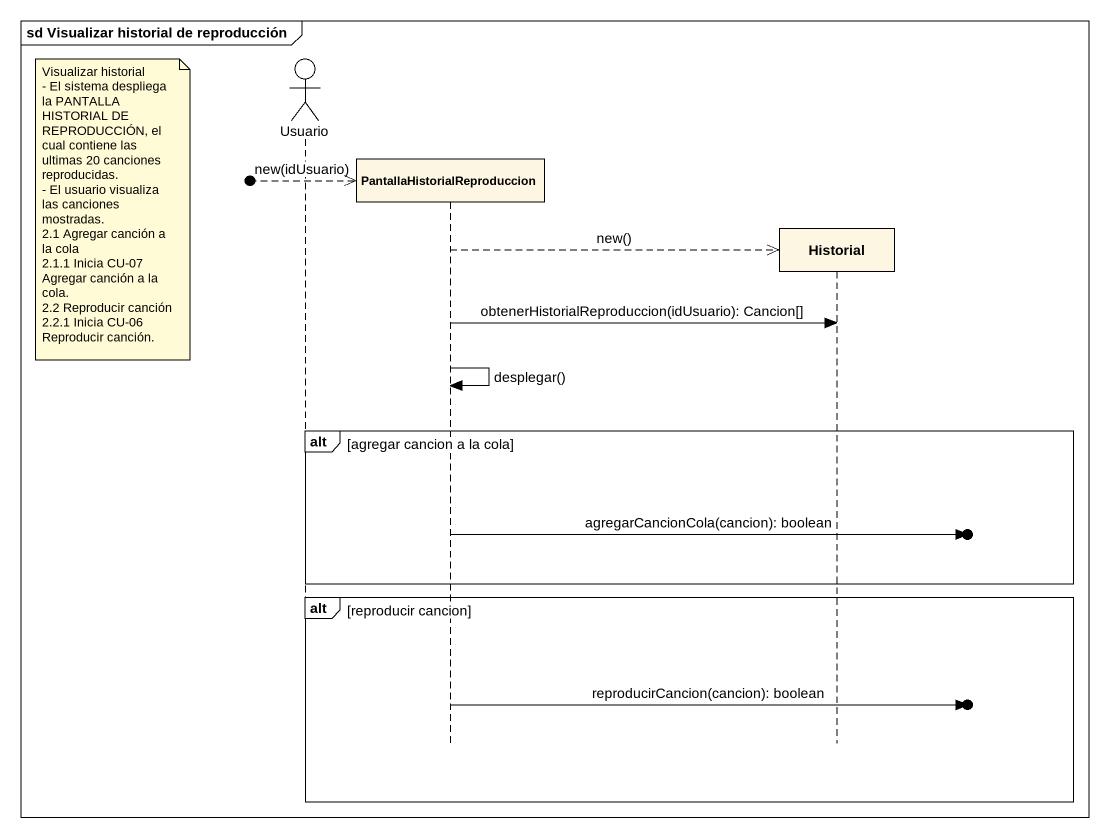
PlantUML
@startuml
mainframe sd Visualizar historial de reproducción
hide footbox
actor Usuario
participant "PantallaHistorialReproduccion" as PantallaHistorialReproduccio
participant Historial

[o-->> PantallaHistorialReproduccio : new(idUsuario)
note left of Usuario
  Visualizar historial
  - El sistema despliega la PANTALLA HISTORIAL DE REPRODUCCIÓN, el cual contiene las ultimas 20 canciones reproducidas.
  - El usuario visualiza las canciones mostradas.
  2.1 Agregar canción a la cola
  2.1.1 Inicia CU-07 Agregar canción a la cola.
  2.2 Reproducir canción
  2.2.1 Inicia CU-06 Reproducir canción.
end note
PantallaHistorialReproduccio -->> Historial ** : new()
PantallaHistorialReproduccio -> Historial : obtenerHistorialReproduccion(idUsuario): Cancion[]
PantallaHistorialReproduccio -> PantallaHistorialReproduccio : desplegar()
alt agregar cancion a la cola
  PantallaHistorialReproduccio ->o] : agregarCancionCola(cancion): boolean
end
alt reproducir cancion
  PantallaHistorialReproduccio ->o] : reproducirCancion(cancion): boolean
end
@enduml
